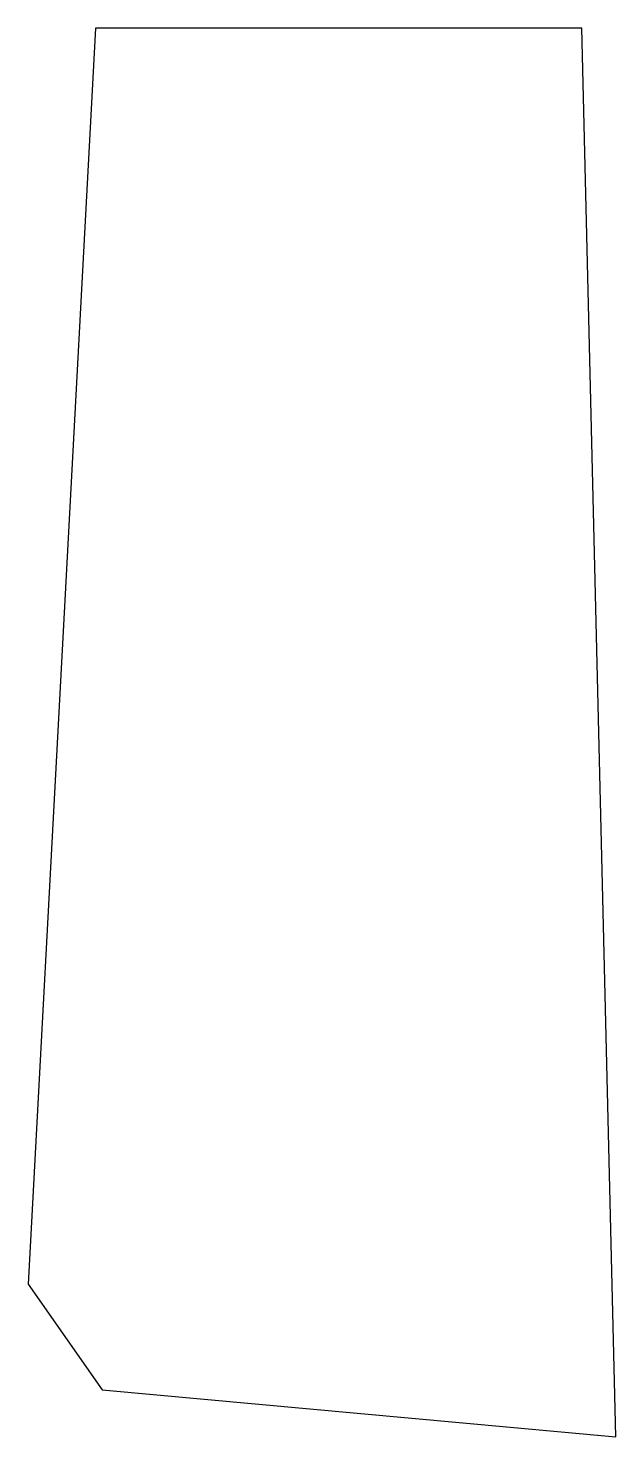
# Model space of a CAD drawing. Header units: inches. Extents: x 611652.6 to 611664.2, y 1319061.2 to 1319089.
import ezdxf

# ---------------------------------------------------------------- set-up
doc = ezdxf.new("R2010")
doc.units = ezdxf.units.IN
doc.header["$MEASUREMENT"] = 0

msp = doc.modelspace()

# ---------------------------------------------------------------- linework, layer by layer
msp.add_lwpolyline([(611663.51, 1319089), (611653.92, 1319089), (611652.59, 1319064.23), (611654.05, 1319062.15), (611664.18, 1319061.22)], close=True)

doc.saveas('drawing.dxf')
